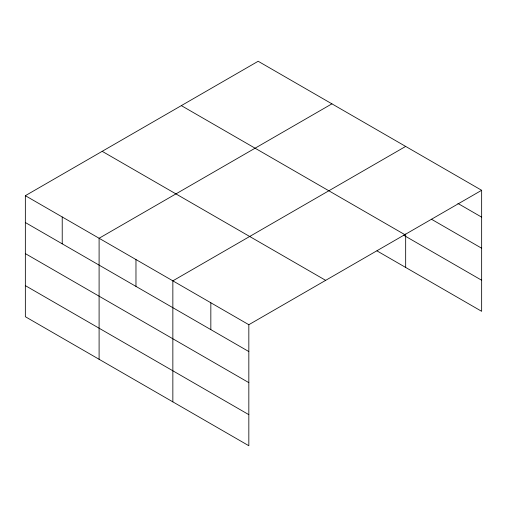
<?xml version="1.0" encoding="UTF-8"?>
<svg xmlns="http://www.w3.org/2000/svg" width="507" height="507" viewBox="0 0 507 507"><rect width="100%" height="100%" fill="white"/><g stroke="black" fill="none" stroke-linecap="round" stroke-linejoin="round"><path stroke-width="0.76" d="M25.35 195.683L248.829 324.708L248.829 445.735L25.35 316.71L25.35 195.683L258.171 61.265L481.65 190.29L481.65 311.317L376.986 250.889M331.92 103.84L99.099 238.258L99.099 359.292M405.67 146.422L172.849 280.84L172.849 401.867M248.829 324.708L481.65 190.29M457.903 203.434L481.65 217.142M431.444 219.233L481.65 248.221M181.341 105.621L404.82 234.646M403.616 235.191L481.65 280.238M102.18 151.32L325.659 280.346M25.35 222.535L248.829 351.56M25.35 253.614L248.829 382.639M25.35 285.631L248.829 414.656M405.67 234.031L405.67 267.449M210.836 302.774L210.836 329.626M135.971 259.546L135.971 286.398M62.222 216.971L62.222 243.823"/></g></svg>
